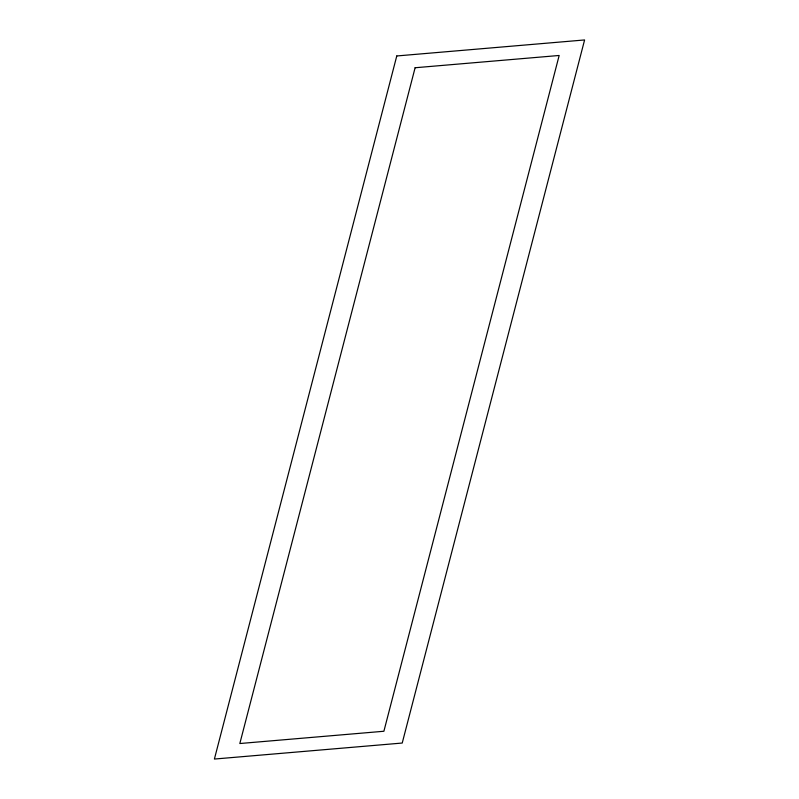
<?xml version="1.0" encoding="UTF-8"?>
<svg xmlns="http://www.w3.org/2000/svg" width="799" height="799" viewBox="0 0 799 799"><rect width="100%" height="100%" fill="white"/><g stroke="black" fill="none" stroke-linecap="round" stroke-linejoin="round"><path stroke-width="1.2" d="M396.773 55.96L214.402 759.05L402.227 743.04L584.598 39.95L396.773 55.96M415.11 67.745L239.83 743.529L383.89 731.255L559.17 55.471L415.11 67.745"/></g></svg>
